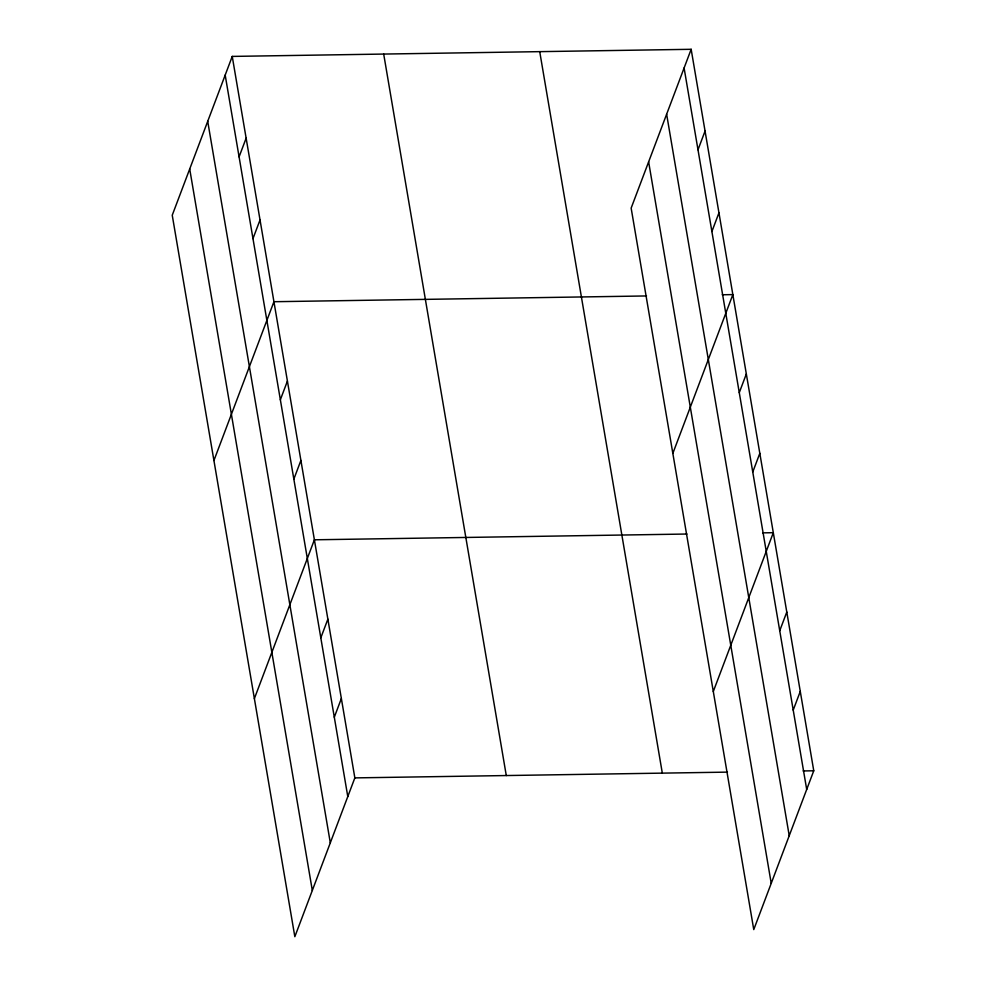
<?xml version="1.0" encoding="UTF-8"?>
<svg xmlns="http://www.w3.org/2000/svg" width="986" height="986" viewBox="0 0 986 986"><rect width="100%" height="100%" fill="white"/><g stroke="black" fill="none" stroke-linecap="round" stroke-linejoin="round"><path stroke-width="1.48" d="M232.24 56.412L172.242 215.219L294.839 936.7L354.849 777.892L232.24 56.412L691.161 49.3L813.758 770.781L753.76 929.588L631.151 208.108L691.161 49.3M239.08 156.86L246.143 138.176M252.971 238.624L260.033 219.94M213.925 460.524L273.935 301.716L646.52 295.948M280.357 399.761L287.419 381.077M293.84 479.122L300.903 460.437M254.376 698.606L314.386 539.798L686.983 534.03M320.807 637.843L327.87 619.171M334.303 717.216L341.353 698.532M698.002 149.749L705.064 131.064M711.892 231.525L718.954 212.84M672.834 453.412L732.845 294.604L722.245 294.765M739.278 392.65L746.328 373.965M752.762 472.011L759.824 453.326M713.297 691.506L773.307 532.699L762.708 532.859M779.729 630.744L786.791 612.059M793.212 710.105L800.275 691.42M354.849 777.892L727.434 772.124M803.159 770.953L813.758 770.781M684.099 67.985L806.708 789.466M666.635 114.228L789.231 835.709M648.628 161.864L771.225 883.357M539.724 51.642L662.321 773.135M383.69 54.057L506.286 775.551M225.19 75.096L347.787 796.577M207.713 121.327L330.31 842.82M189.706 168.976L312.315 890.457"/></g></svg>
